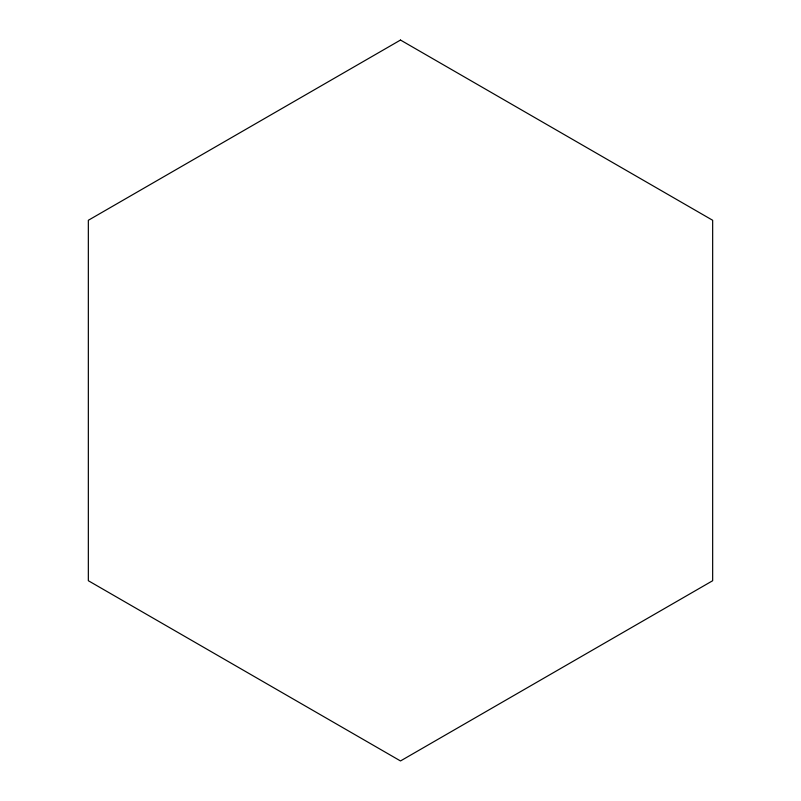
<?xml version="1.0" encoding="UTF-8"?>
<svg xmlns="http://www.w3.org/2000/svg" width="801" height="801" viewBox="0 0 801 801"><rect width="100%" height="100%" fill="white"/><g stroke="black" fill="none" stroke-linecap="round" stroke-linejoin="round"><path stroke-width="1.2" d="M400.5 40.05L88.34 220.275L88.34 580.725L400.5 760.95L712.66 580.725L712.66 220.275L400.5 40.05"/></g></svg>
